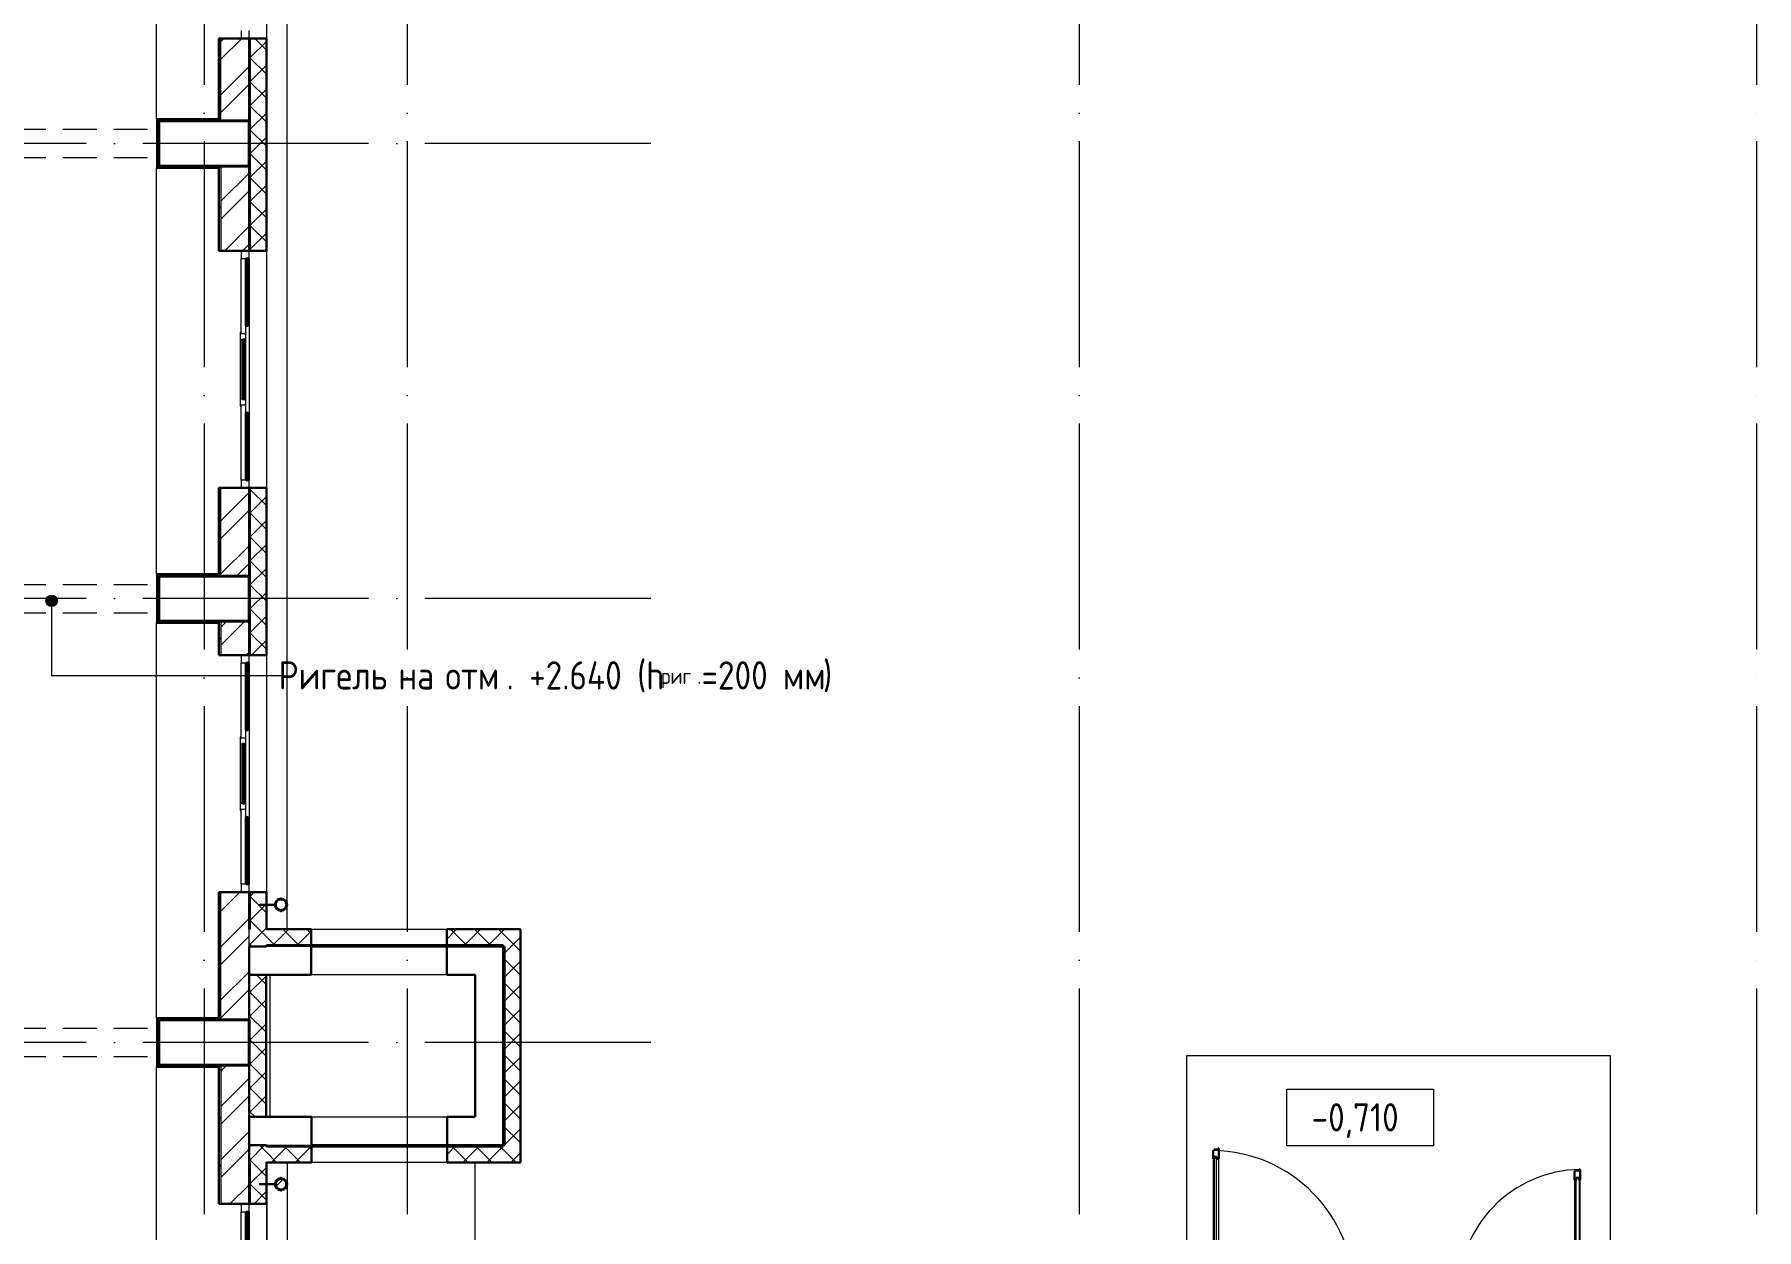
# Model space of a CAD drawing. Header units: millimetres. Extents: x -88595 to 880822, y -1054509 to -148035.
# Drawn here: x 180012 to 195263, y -265139 to -254557 of the extents above; entities that cross this region are included whole.
import ezdxf

# ---------------------------------------------------------------- set-up
doc = ezdxf.new("R2010")
doc.units = ezdxf.units.MM
for name, pattern in [('ADSK_Линия сетки', [25, 20, -2.5, 0, -2.5]), ('ADSK_Сверху', [4.5, 3, -1.5]), ('Сверху', [3.96875, 2.38125, -1.5875])]:
    doc.linetypes.add(name, pattern=pattern)
for name, color, linetype, lineweight in [('_ Окна', 7, 'Continuous', 30), ('Аннотация', 7, 'Continuous', 20), ('Двери', 7, 'Continuous', 9), ('Линии', 7, 'Continuous', 9), ('Несущие колонны', 7, 'Continuous', 18), ('Обобщенные модели', 7, 'Continuous', 18), ('Оборудование', 7, 'Continuous', 18), ('Ограждение', 7, 'Continuous', 9), ('Окна', 7, 'Continuous', 9), ('Оси', 7, 'Continuous', 9), ('Отметки', 7, 'Continuous', 9), ('Перекрытие', 7, 'Continuous', 18), ('Стены', 7, 'Continuous', 18), ('Стены внутренние', 7, 'Continuous', 18), ('Стены наружные', 7, 'Continuous', 18), ('Стены штриховка', 7, 'Continuous', 9)]:
    doc.layers.add(name, color=color, linetype=linetype, lineweight=lineweight)
doc.layers.add('Двери открывание', color=7, linetype='Continuous', lineweight=9, true_color=0xc0c0c0)
doc.styles.add('GOST Common_3', font='GOST_Common.ttf', dxfattribs={"width": 0.9, "height": 2.5})
doc.styles.add('GOST Common_5', font='GOST_Common.ttf', dxfattribs={"width": 0.9, "height": 5})

# ---------------------------------------------------------------- blocks, each defined once
blk = doc.blocks.new('1 этаж')
at = {"layer": 'Аннотация', "lineweight": 9}
h = blk.add_hatch(color=256, dxfattribs=at)
edge = h.paths.add_edge_path()
edge.add_arc((216293, 668743), 50, 0, 360)
at = {"layer": 'Обобщенные модели', "lineweight": 9}
h = blk.add_hatch(dxfattribs=at)
h.set_pattern_fill('FP_7', color=256, style=0, pattern_type=2)
h.set_pattern_definition([(45, (215928.69, 665702.34), (-106.066, 106.066), [])])
h.paths.add_polyline_path([(218315, 663529), (218338, 663530), (218357, 663540), (218370, 663558), (218375, 663578), (218369, 663600), (218354, 663618), (218334, 663626), (218312, 663625), (218292, 663615), (218279, 663597), (218275, 663578), (218280, 663555), (218295, 663538), (218313, 663529)])
at = {"layer": '_ Окна', "lineweight": 18}
for p, q in [((217973, 673793), (217973, 673723)), ((218043, 673723), (218043, 673793)), ((217973, 671843), (217973, 671773)), ((218043, 671773), (218043, 671843)), ((217973, 671773), (218013, 671773)), ((218033, 671773), (218043, 671773)), ((217973, 671118), (217963, 671118)), ((217963, 671118), (217963, 671058)), ((217963, 671058), (218013, 671058)), ((217973, 671108), (217973, 671118)), ((218013, 671108), (217973, 671108)), ((218013, 671058), (218013, 671108)), ((218013, 670528), (217963, 670528)), ((217963, 670528), (217963, 670468)), ((217963, 670468), (217973, 670468)), ((217973, 670468), (217973, 670478)), ((217973, 670478), (218013, 670478)), ((218013, 670478), (218013, 670528)), ((218013, 669813), (217973, 669813)), ((217973, 669813), (217973, 669743)), ((218043, 669813), (218033, 669813)), ((218043, 669743), (218043, 669813)), ((217973, 668263), (217973, 668193)), ((217973, 668193), (218013, 668193)), ((218033, 668193), (218043, 668193)), ((218043, 668193), (218043, 668263)), ((217973, 667538), (217963, 667538)), ((217963, 667538), (217963, 667478)), ((217973, 667528), (217973, 667538)), ((217963, 667478), (218013, 667478)), ((218013, 667528), (217973, 667528)), ((218013, 667478), (218013, 667528)), ((218013, 666948), (217963, 666948)), ((217963, 666948), (217963, 666888)), ((218013, 666898), (218013, 666948)), ((217963, 666888), (217973, 666888)), ((217973, 666888), (217973, 666898)), ((217973, 666898), (218013, 666898)), ((218013, 666233), (217973, 666233)), ((217973, 666233), (217973, 666163)), ((218043, 666233), (218033, 666233)), ((218043, 666163), (218043, 666233)), ((217973, 663403), (217973, 663333)), ((217973, 663333), (218013, 663333)), ((218033, 663333), (218043, 663333)), ((218043, 663333), (218043, 663403))]:
    blk.add_line(p, q, dxfattribs=at)
at = {"layer": '_ Окна'}
for p, q in [((218013, 671773), (218013, 671178)), ((218033, 671773), (218013, 671773)), ((218033, 671178), (218033, 671773)), ((217983, 671058), (217983, 670528)), ((218003, 671058), (217983, 671058)), ((218003, 670528), (218003, 671058)), ((218013, 671178), (218033, 671178)), ((217983, 670528), (218003, 670528)), ((218013, 670408), (218013, 669813)), ((218033, 670408), (218013, 670408)), ((218033, 669813), (218033, 670408)), ((218013, 669813), (218033, 669813)), ((218013, 668193), (218013, 667598)), ((218033, 668193), (218013, 668193)), ((218033, 667598), (218033, 668193)), ((218013, 667598), (218033, 667598)), ((217983, 667478), (217983, 666948)), ((218003, 667478), (217983, 667478)), ((218003, 666948), (218003, 667478)), ((217983, 666948), (218003, 666948)), ((218013, 666828), (218013, 666233)), ((218033, 666828), (218013, 666828)), ((218033, 666233), (218033, 666828)), ((218013, 666233), (218033, 666233)), ((218013, 663333), (218013, 662738)), ((218033, 663333), (218013, 663333)), ((218033, 662738), (218033, 663333))]:
    blk.add_line(p, q, dxfattribs=at)
at = {"layer": 'Аннотация', "lineweight": 9}
for p, q in [((216293, 668743), (216293, 668083)), ((216293, 668083), (218327, 668083))]:
    blk.add_line(p, q, dxfattribs=at)
at = {"layer": 'Аннотация', "lineweight": 20}
for p, q in [((227232, 663918), (227232, 664418)), ((227232, 664418), (228532, 664418)), ((228532, 664418), (228532, 663918)), ((228532, 663918), (227232, 663918))]:
    blk.add_line(p, q, dxfattribs=at)
at = {"layer": 'Аннотация', "lineweight": 9}
blk.add_circle((216293, 668743), 50, dxfattribs=at)
at = {"layer": 'Двери', "lineweight": 30}
for p, q in [((226588, 663877), (226580, 663877)), ((226580, 663877), (226580, 663801)), ((226622, 663886), (226588, 663886)), ((226588, 663886), (226588, 663877)), ((226630, 663895), (226622, 663895)), ((226622, 663895), (226622, 663886)), ((226630, 663801), (226630, 663895)), ((226589, 663801), (226580, 663801)), ((226589, 663819), (226589, 663801)), ((226610, 663819), (226589, 663819)), ((226610, 663801), (226610, 663819)), ((226630, 663801), (226610, 663801)), ((229787, 663691), (229779, 663691)), ((229779, 663691), (229779, 663615)), ((229779, 663615), (229796, 663615)), ((229821, 663700), (229787, 663700)), ((229787, 663700), (229787, 663691)), ((229796, 663615), (229796, 663633)), ((229796, 663633), (229820, 663633)), ((229820, 663633), (229820, 663615)), ((229820, 663615), (229829, 663615)), ((229829, 663709), (229821, 663709)), ((229821, 663709), (229821, 663700)), ((229829, 663615), (229829, 663709))]:
    blk.add_line(p, q, dxfattribs=at)
at = {"layer": 'Двери'}
for p, q in [((226580, 663801), (226580, 662705)), ((226589, 663819), (226589, 662687)), ((226610, 663819), (226589, 663819)), ((226610, 662687), (226610, 663819)), ((226630, 662705), (226630, 663801)), ((229779, 663615), (229779, 662705)), ((229796, 662687), (229796, 663633)), ((229796, 663633), (229820, 663633)), ((229820, 663633), (229820, 662687)), ((229829, 662705), (229829, 663615))]:
    blk.add_line(p, q, dxfattribs=at)
at = {"layer": 'Двери открывание'}
for centre, radius, start, end in [((226562, 662611), 1266, 0, 89.1853), ((229847, 662611), 1098, 90.9393, 180)]:
    blk.add_arc(centre, radius, start, end, dxfattribs=at)
at = {"layer": 'Линии', "linetype": 'ADSK_Сверху', "ltscale": 100}
for p, q in [((215493, 672918), (217243, 672918)), ((215493, 672668), (217243, 672668)), ((215493, 668888), (217243, 668888)), ((215493, 668638), (217243, 668638)), ((215493, 664958), (217243, 664958)), ((215493, 664708), (217243, 664708))]:
    blk.add_line(p, q, dxfattribs=at)
at = {"layer": 'Несущие колонны', "lineweight": 40}
for p, q in [((217243, 672993), (218043, 672993)), ((217243, 672593), (217243, 672993)), ((217793, 672993), (217243, 672993)), ((217243, 672993), (217243, 672593)), ((218043, 672993), (218043, 672593)), ((218043, 672593), (218043, 672993)), ((218043, 672593), (217243, 672593)), ((217243, 672593), (217793, 672593)), ((217243, 668963), (218043, 668963)), ((217243, 668563), (217243, 668963)), ((217793, 668963), (217243, 668963)), ((217243, 668963), (217243, 668563)), ((218043, 668963), (218043, 668563)), ((218043, 668563), (218043, 668963)), ((218043, 668563), (217243, 668563)), ((217243, 668563), (217793, 668563)), ((217243, 665033), (218043, 665033)), ((217243, 664633), (217243, 665033)), ((217793, 665033), (217243, 665033)), ((217243, 665033), (217243, 664633)), ((218043, 665033), (218043, 664633)), ((218043, 664633), (218043, 665033)), ((218043, 664633), (217243, 664633)), ((217243, 664633), (217793, 664633))]:
    blk.add_line(p, q, dxfattribs=at)
at = {"layer": 'Несущие колонны'}
for p, q in [((218043, 672993), (217793, 672993)), ((217793, 672593), (218043, 672593)), ((218043, 668963), (217793, 668963)), ((217793, 668563), (218043, 668563)), ((218043, 665033), (217793, 665033)), ((217793, 664633), (218043, 664633))]:
    blk.add_line(p, q, dxfattribs=at)
at = {"layer": 'Обобщенные модели'}
for p, q in [((218273, 666055), (218133, 666055)), ((218133, 666055), (218133, 666048)), ((218133, 666048), (218273, 666048)), ((218273, 666053), (218273, 666055)), ((218273, 666048), (218273, 666051)), ((218326, 666114), (218324, 666114)), ((218324, 666114), (218324, 666104)), ((218326, 666114), (218324, 666114)), ((218324, 666114), (218324, 666104)), ((218326, 666114), (218324, 666114)), ((218324, 666114), (218324, 666104)), ((218326, 666114), (218324, 666114)), ((218324, 666114), (218324, 666104)), ((218324, 666102), (218324, 666104)), ((218326, 666102), (218324, 666102)), ((218326, 666104), (218326, 666114)), ((218326, 666104), (218326, 666114)), ((218326, 666104), (218326, 666114)), ((218326, 666104), (218326, 666114)), ((218326, 666104), (218326, 666102)), ((218324, 666000), (218324, 666002)), ((218324, 666002), (218326, 666002)), ((218324, 666000), (218324, 665990)), ((218324, 666000), (218324, 665990)), ((218324, 666000), (218324, 665990)), ((218324, 666000), (218324, 665990)), ((218324, 665990), (218326, 665990)), ((218324, 665990), (218326, 665990)), ((218324, 665990), (218326, 665990)), ((218324, 665990), (218326, 665990)), ((218326, 666002), (218326, 666000)), ((218326, 665990), (218326, 666000)), ((218326, 665990), (218326, 666000)), ((218326, 665990), (218326, 666000)), ((218326, 665990), (218326, 666000)), ((218273, 663581), (218133, 663581)), ((218133, 663581), (218133, 663574)), ((218133, 663574), (218273, 663574)), ((218273, 663578), (218273, 663581)), ((218273, 663574), (218273, 663577)), ((218326, 663640), (218324, 663640)), ((218324, 663640), (218324, 663630)), ((218326, 663640), (218324, 663640)), ((218324, 663640), (218324, 663630)), ((218326, 663640), (218324, 663640)), ((218324, 663640), (218324, 663630)), ((218326, 663640), (218324, 663640)), ((218324, 663640), (218324, 663630)), ((218324, 663628), (218324, 663630)), ((218326, 663628), (218324, 663628)), ((218326, 663630), (218326, 663640)), ((218326, 663630), (218326, 663640)), ((218326, 663630), (218326, 663640)), ((218326, 663630), (218326, 663640)), ((218326, 663630), (218326, 663628)), ((218324, 663526), (218324, 663528)), ((218324, 663528), (218326, 663528)), ((218324, 663526), (218324, 663516)), ((218324, 663526), (218324, 663516)), ((218324, 663526), (218324, 663516)), ((218324, 663526), (218324, 663516)), ((218324, 663516), (218326, 663516)), ((218324, 663516), (218326, 663516)), ((218324, 663516), (218326, 663516)), ((218324, 663516), (218326, 663516)), ((218326, 663528), (218326, 663526)), ((218326, 663516), (218326, 663526)), ((218326, 663516), (218326, 663526)), ((218326, 663516), (218326, 663526)), ((218326, 663516), (218326, 663526))]:
    blk.add_line(p, q, dxfattribs=at)
for centre, radius, start, end in [((218325, 666052), 52, 0, 180), ((218325, 666052), 52, 180, 0), ((218325, 666052), 50, 0, 180), ((218325, 666052), 50, 180, 0), ((218325, 663578), 52, 0, 180), ((218325, 663578), 52, 180, 0), ((218325, 663578), 50, 0, 180), ((218325, 663578), 50, 180, 0)]:
    blk.add_arc(centre, radius, start, end, dxfattribs=at)
at = {"layer": 'Обобщенные модели', "lineweight": 40}
for centre, start, end in [((218325, 666052), 156.6941, 180), ((218325, 666052), 180, 203.3059), ((218325, 666052), 130.583, 152.8285), ((218325, 666052), 207.1715, 229.417), ((218325, 666052), 103.6312, 126.2008), ((218325, 666052), 233.7992, 256.3688), ((218325, 666052), 78.9964, 101.0036), ((218325, 666052), 53.7992, 76.3688), ((218325, 666052), 283.6312, 306.2008), ((218325, 666052), 27.1715, 49.417), ((218325, 666052), 310.583, 332.8285), ((218325, 666052), 0, 23.3059), ((218325, 666052), 336.6941, 0), ((218325, 666052), 258.9964, 281.0036), ((218325, 663578), 156.6941, 180), ((218325, 663578), 180, 203.3059), ((218325, 663578), 130.583, 152.8285), ((218325, 663578), 103.6312, 126.2008), ((218325, 663578), 78.9964, 101.0036), ((218325, 663578), 53.7992, 76.3688), ((218325, 663578), 27.1715, 49.417), ((218325, 663578), 0, 23.3059), ((218325, 663578), 336.6941, 0), ((218325, 663578), 207.1715, 229.417), ((218325, 663578), 233.7992, 256.3688), ((218325, 663578), 258.9964, 281.0036), ((218325, 663578), 283.6312, 306.2008), ((218325, 663578), 310.583, 332.8285)]:
    blk.add_arc(centre, 50, start, end, dxfattribs=at)
at = {"layer": 'Ограждение'}
for p, q in [((217223, 673008), (217223, 676398)), ((217228, 673008), (217223, 673008)), ((217223, 672578), (217228, 672578)), ((217223, 668978), (217223, 672578)), ((217228, 668978), (217223, 668978)), ((217223, 668548), (217228, 668548)), ((217223, 665048), (217223, 668548)), ((217228, 665048), (217223, 665048)), ((217223, 664618), (217228, 664618)), ((217223, 661228), (217223, 664618))]:
    blk.add_line(p, q, dxfattribs=at)
at = {"layer": 'Окна'}
for p, q in [((217973, 671118), (217973, 671773)), ((218043, 671773), (218043, 669813)), ((217963, 671058), (217963, 670528)), ((218013, 671108), (218013, 671178)), ((218013, 670528), (218013, 671058)), ((217973, 669813), (217973, 670468)), ((218013, 670408), (218013, 670478)), ((217973, 667538), (217973, 668193)), ((218043, 668193), (218043, 666233)), ((218013, 667528), (218013, 667598)), ((217963, 667478), (217963, 666948)), ((218013, 666948), (218013, 667478)), ((217973, 666233), (217973, 666888)), ((218013, 666828), (218013, 666898)), ((218593, 665433), (218593, 665683)), ((219793, 665683), (219793, 665433)), ((218596, 663923), (218596, 664173)), ((219796, 664173), (219796, 663923)), ((217973, 661373), (217973, 663333)), ((218043, 663333), (218043, 661373))]:
    blk.add_line(p, q, dxfattribs=at)
at = {"layer": 'Окна', "linetype": 'Сверху'}
for p, q in [((218593, 665683), (219793, 665683)), ((219793, 665433), (218593, 665433)), ((218596, 664173), (219796, 664173)), ((219796, 663923), (218596, 663923))]:
    blk.add_line(p, q, dxfattribs=at)
at = {"layer": 'Оси', "linetype": 'ADSK_Линия сетки', "ltscale": 100}
for p, q in [((217643, 697813), (217643, 631836)), ((219443, 697813), (219443, 631836)), ((225393, 697813), (225393, 633106)), ((231393, 697813), (231393, 631836)), ((221600, 672793), (175520, 672793)), ((221600, 668763), (175520, 668763)), ((221600, 664833), (175520, 664833))]:
    blk.add_line(p, q, dxfattribs=at)
at = {"layer": 'Перекрытие', "color": 49, "ltscale": 100, "true_color": 0x464646}
for p, q in [((218225, 665433), (218225, 664173)), ((230098, 664715), (226343, 664715)), ((226343, 664715), (226343, 662765)), ((230098, 662765), (230098, 664715)), ((220045, 660965), (220045, 663771))]:
    blk.add_line(p, q, dxfattribs=at)
at = {"layer": 'Стены'}
for p, q in [((218378, 665835), (218378, 676661)), ((218198, 666055), (218198, 676534)), ((218198, 665835), (218198, 666049)), ((218198, 663771), (218198, 663580)), ((218378, 663771), (218378, 660965)), ((218198, 663575), (218198, 660965))]:
    blk.add_line(p, q, dxfattribs=at)
at = {"layer": 'Стены внутренние'}
for p, q in [((218195, 675823), (218195, 673723)), ((218195, 671843), (218195, 669743)), ((218195, 668263), (218195, 666163)), ((218593, 665835), (219793, 665835)), ((219796, 663771), (218596, 663771)), ((218195, 663403), (218195, 661303))]:
    blk.add_line(p, q, dxfattribs=at)
at = {"layer": 'Стены внутренние', "lineweight": 30}
for p, q in [((218195, 673723), (218053, 673723)), ((218195, 671843), (218195, 673723)), ((218053, 671843), (218195, 671843)), ((218195, 669743), (218053, 669743)), ((218195, 668263), (218195, 669743)), ((218053, 668263), (218195, 668263)), ((218195, 666163), (218053, 666163)), ((218195, 666055), (218195, 666163)), ((218195, 665835), (218195, 666049)), ((218593, 665835), (218195, 665835)), ((218593, 665683), (218593, 665835)), ((220445, 665835), (219793, 665835)), ((219793, 665835), (219793, 665683)), ((220445, 663771), (220445, 665835)), ((218043, 665683), (218195, 665683)), ((218043, 665433), (218043, 664173)), ((218193, 665433), (218043, 665433)), ((218193, 664173), (218193, 665433)), ((218043, 664173), (218193, 664173)), ((218195, 663923), (218043, 663923)), ((218596, 663771), (218596, 663923)), ((219796, 663923), (219796, 663771)), ((218195, 663580), (218195, 663771)), ((218195, 663771), (218596, 663771)), ((219796, 663771), (220445, 663771)), ((218195, 663403), (218195, 663575)), ((218053, 663403), (218195, 663403))]:
    blk.add_line(p, q, dxfattribs=at)
at = {"layer": 'Стены внутренние', "linetype": 'Continuous', "lineweight": 9}
for p, q in [((218053, 673554), (218193, 673694)), ((218193, 673621), (218093, 673721)), ((218193, 673409), (218053, 673549)), ((218193, 673526), (218195, 673526)), ((218053, 673342), (218193, 673482)), ((218193, 673196), (218053, 673336)), ((218053, 673130), (218193, 673270)), ((218193, 673221), (218195, 673221)), ((218195, 673187), (218193, 673183)), ((218193, 672984), (218053, 673124)), ((218053, 672918), (218193, 673058)), ((218193, 672772), (218053, 672912)), ((218053, 672705), (218193, 672845)), ((218193, 672814), (218195, 672814)), ((218193, 672560), (218053, 672700)), ((218053, 672493), (218193, 672633)), ((218193, 672348), (218053, 672488)), ((218053, 672281), (218193, 672421)), ((218193, 672136), (218053, 672276)), ((218193, 672408), (218195, 672408)), ((218053, 672069), (218193, 672209)), ((218194, 672253), (218193, 672256)), ((218193, 671924), (218053, 672064)), ((218053, 671857), (218193, 671997)), ((218193, 672103), (218195, 672103)), ((218060, 671845), (218053, 671851)), ((218053, 669736), (218058, 669741)), ((218193, 669590), (218053, 669730)), ((218053, 669523), (218193, 669663)), ((218193, 669378), (218053, 669518)), ((218053, 669311), (218193, 669451)), ((218193, 669462), (218195, 669462)), ((218193, 669166), (218053, 669306)), ((218053, 669099), (218193, 669239)), ((218193, 668954), (218053, 669094)), ((218053, 668887), (218193, 669027)), ((218193, 669055), (218195, 669055)), ((218193, 668742), (218053, 668882)), ((218053, 668675), (218193, 668815)), ((218193, 668529), (218053, 668669)), ((218193, 668750), (218195, 668750)), ((218053, 668463), (218193, 668603)), ((218193, 668317), (218053, 668457)), ((218067, 668265), (218193, 668391)), ((218193, 668344), (218195, 668344)), ((218168, 668265), (218167, 668263)), ((218053, 666129), (218084, 666161)), ((218193, 665984), (218053, 666124)), ((218053, 665917), (218184, 666049)), ((218191, 666055), (218193, 666057)), ((218193, 666109), (218195, 666109)), ((218193, 665772), (218053, 665912)), ((218043, 665695), (218193, 665845)), ((218070, 665683), (218043, 665710)), ((218282, 665683), (218193, 665772)), ((218242, 665683), (218392, 665833)), ((218494, 665683), (218344, 665833)), ((218455, 665683), (218591, 665819)), ((218525, 665835), (218524, 665833)), ((218591, 665798), (218556, 665833)), ((218591, 665804), (218593, 665804)), ((219793, 665748), (219877, 665833)), ((219793, 665804), (219795, 665804)), ((219795, 665823), (219794, 665824)), ((219979, 665683), (219829, 665833)), ((219939, 665683), (220089, 665833)), ((220191, 665683), (220041, 665833)), ((220152, 665683), (220302, 665833)), ((220168, 665835), (220167, 665833)), ((220403, 665683), (220253, 665833)), ((220364, 665683), (220443, 665762)), ((220293, 665612), (220364, 665683)), ((220443, 665431), (220293, 665581)), ((220443, 665643), (220403, 665683)), ((218043, 665271), (218193, 665421)), ((218193, 665347), (218108, 665433)), ((220293, 665399), (220443, 665549)), ((218193, 665135), (218043, 665285)), ((220443, 665219), (220293, 665369)), ((220293, 665187), (220443, 665337)), ((218043, 665059), (218193, 665209)), ((220443, 665007), (220293, 665157)), ((220293, 664975), (220443, 665125)), ((218193, 664923), (218043, 665073)), ((218043, 664847), (218193, 664997)), ((220443, 664795), (220293, 664945)), ((218193, 664711), (218043, 664861)), ((220293, 664763), (220443, 664913)), ((220445, 664901), (220443, 664904)), ((218043, 664634), (218193, 664784)), ((218193, 664499), (218043, 664649)), ((220443, 664582), (220293, 664732)), ((220293, 664551), (220443, 664701)), ((218043, 664422), (218193, 664572)), ((220443, 664370), (220293, 664520)), ((220293, 664339), (220443, 664489)), ((218193, 664287), (218043, 664437)), ((218043, 664210), (218193, 664360)), ((218095, 664173), (218043, 664225)), ((220443, 664158), (220293, 664308)), ((220293, 664127), (220443, 664277)), ((220443, 663946), (220293, 664096)), ((220293, 663915), (220443, 664065)), ((218043, 663786), (218179, 663923)), ((218193, 663863), (218133, 663923)), ((218242, 663773), (218392, 663923)), ((218495, 663773), (218345, 663923)), ((218454, 663773), (218596, 663914)), ((218596, 663884), (218557, 663923)), ((219798, 663844), (219877, 663923)), ((219980, 663773), (219830, 663923)), ((219939, 663773), (220089, 663923)), ((220192, 663773), (220042, 663923)), ((220151, 663773), (220293, 663915)), ((220293, 663884), (220254, 663923)), ((220404, 663773), (220293, 663884)), ((218193, 663650), (218043, 663800)), ((218053, 663584), (218193, 663724)), ((218283, 663773), (218193, 663863)), ((218367, 663772), (218401, 663772)), ((218516, 663771), (218515, 663773)), ((219924, 663771), (219923, 663773)), ((219993, 663772), (220026, 663772)), ((220268, 663773), (220267, 663771)), ((220363, 663773), (220443, 663852)), ((218193, 663438), (218053, 663578)), ((218086, 663405), (218193, 663512)), ((218193, 663467), (218194, 663467)), ((218061, 663405), (218060, 663403))]:
    blk.add_line(p, q, dxfattribs=at)
at = {"layer": 'Стены наружные', "lineweight": 30}
for p, q in [((218053, 673723), (217773, 673723)), ((217773, 673723), (217773, 673008)), ((218043, 673723), (218043, 671843)), ((217228, 673008), (217228, 672578)), ((217773, 673008), (217228, 673008)), ((217243, 672593), (217243, 672993)), ((217243, 672993), (217793, 672993)), ((217778, 672578), (217228, 672578)), ((217793, 672593), (217243, 672593)), ((217773, 672578), (217773, 671843)), ((217773, 671843), (218053, 671843)), ((218053, 669743), (217773, 669743)), ((217773, 669743), (217773, 668978)), ((218043, 669743), (218043, 668263)), ((217228, 668978), (217228, 668548)), ((217773, 668978), (217228, 668978)), ((217243, 668563), (217243, 668963)), ((217243, 668963), (217793, 668963)), ((217778, 668548), (217228, 668548)), ((217793, 668563), (217243, 668563)), ((217773, 668548), (217773, 668263)), ((217773, 668263), (218053, 668263)), ((218053, 666163), (217773, 666163)), ((217773, 666163), (217773, 665048)), ((218043, 665835), (218043, 666163)), ((218043, 665033), (218043, 665683)), ((218043, 665683), (218043, 665433)), ((220293, 665693), (218195, 665693)), ((218195, 665693), (218195, 665683)), ((218593, 665433), (218593, 665683)), ((218593, 665683), (220293, 665683)), ((219793, 665683), (219793, 665433)), ((220293, 663923), (220293, 665693)), ((220303, 663923), (220303, 665683)), ((218193, 665433), (218593, 665433)), ((219793, 665433), (220043, 665433)), ((220043, 665433), (220043, 664173)), ((217228, 665048), (217228, 664618)), ((217773, 665048), (217228, 665048)), ((217243, 664633), (217243, 665033)), ((217243, 665033), (217793, 665033)), ((217778, 664618), (217228, 664618)), ((217793, 664633), (217243, 664633)), ((217773, 664618), (217773, 663403)), ((218043, 663403), (218043, 664633)), ((218043, 664173), (218043, 663923)), ((218596, 664173), (218193, 664173)), ((218596, 663923), (218596, 664173)), ((220043, 664173), (219796, 664173)), ((219796, 664173), (219796, 663923)), ((218195, 663923), (218195, 663913)), ((218195, 663913), (220293, 663913)), ((220303, 663923), (218596, 663923)), ((218043, 663771), (218043, 663403)), ((217773, 663403), (218043, 663403)), ((218043, 663403), (218053, 663403))]:
    blk.add_line(p, q, dxfattribs=at)
at = {"layer": 'Стены наружные', "linetype": 'Continuous', "lineweight": 9}
for p, q in [((217773, 673698), (217778, 673703)), ((217793, 673695), (217820, 673723)), ((217793, 673538), (217977, 673723)), ((218053, 673702), (218043, 673702)), ((217773, 673627), (217778, 673632)), ((217773, 673557), (217778, 673562)), ((217773, 673486), (217778, 673491)), ((217778, 673491), (217793, 673506)), ((218053, 673602), (218043, 673602)), ((218053, 673502), (218043, 673502)), ((217773, 673415), (217778, 673420)), ((217773, 673345), (217778, 673350)), ((217793, 673224), (218043, 673474)), ((218053, 673402), (218043, 673402)), ((217773, 673274), (217778, 673279)), ((217773, 673203), (217778, 673208)), ((217793, 673067), (218043, 673317)), ((218053, 673302), (218043, 673302)), ((218053, 673202), (218043, 673202)), ((217773, 673133), (217778, 673138)), ((217773, 673062), (217778, 673067)), ((217778, 673067), (217793, 673082)), ((218053, 673102), (218043, 673102)), ((217228, 672941), (217243, 672956)), ((217279, 672993), (217294, 673008)), ((217704, 672993), (217719, 673008)), ((218033, 672993), (218043, 673002)), ((218053, 673002), (218043, 673002)), ((218053, 672902), (218043, 672902)), ((218053, 672802), (218043, 672802)), ((217289, 672578), (217304, 672593)), ((217713, 672578), (217728, 672593)), ((217773, 672567), (217778, 672572)), ((218053, 672702), (218043, 672702)), ((218053, 672602), (218043, 672602)), ((217773, 672496), (217778, 672501)), ((217773, 672425), (217778, 672430)), ((217793, 672281), (218043, 672531)), ((218053, 672502), (218043, 672502)), ((217773, 672355), (217778, 672360)), ((217773, 672284), (217778, 672289)), ((217793, 672124), (218043, 672374)), ((218053, 672402), (218043, 672402)), ((218053, 672302), (218043, 672302)), ((217773, 672213), (217778, 672218)), ((217773, 672143), (217778, 672148)), ((217778, 672218), (217793, 672233)), ((218053, 672202), (218043, 672202)), ((217773, 672072), (217778, 672077)), ((217773, 672001), (217778, 672006)), ((217826, 671843), (218043, 672060)), ((218053, 672102), (218043, 672102)), ((218053, 672002), (218043, 672002)), ((217773, 671930), (217778, 671935)), ((217773, 671860), (217778, 671865)), ((217983, 671843), (218043, 671902)), ((218053, 671902), (218043, 671902)), ((217773, 669738), (217777, 669743)), ((217773, 669668), (217778, 669673)), ((217778, 669673), (217793, 669688)), ((217793, 669452), (218043, 669702)), ((218053, 669702), (218043, 669702)), ((217773, 669597), (217778, 669602)), ((217773, 669526), (217778, 669531)), ((217793, 669295), (218043, 669545)), ((218053, 669602), (218043, 669602)), ((217773, 669456), (217778, 669461)), ((217773, 669385), (217778, 669390)), ((218053, 669502), (218043, 669502)), ((218053, 669402), (218043, 669402)), ((217773, 669314), (217778, 669319)), ((217773, 669243), (217778, 669248)), ((217778, 669248), (217793, 669263)), ((217793, 668981), (218043, 669231)), ((218053, 669302), (218043, 669302)), ((217773, 669173), (217778, 669178)), ((217773, 669102), (217778, 669107)), ((217932, 668963), (218043, 669074)), ((218053, 669202), (218043, 669202)), ((218053, 669102), (218043, 669102)), ((217492, 668963), (217507, 668978)), ((217773, 669031), (217778, 669036)), ((218053, 669002), (218043, 669002)), ((218053, 668902), (218043, 668902)), ((218053, 668802), (218043, 668802)), ((217228, 668698), (217243, 668713)), ((218053, 668702), (218043, 668702)), ((217501, 668548), (217516, 668563)), ((217773, 668536), (217778, 668541)), ((217773, 668466), (217778, 668471)), ((217793, 668509), (217846, 668563)), ((217793, 668352), (218003, 668563)), ((218053, 668602), (218043, 668602)), ((218053, 668502), (218043, 668502)), ((217773, 668395), (217778, 668400)), ((217773, 668324), (217778, 668329)), ((217778, 668400), (217793, 668415)), ((218053, 668402), (218043, 668402)), ((218053, 668302), (218043, 668302)), ((218017, 668263), (218043, 668288)), ((217773, 666132), (217778, 666137)), ((217773, 666061), (217778, 666066)), ((217793, 666152), (217803, 666163)), ((217793, 665995), (217961, 666163)), ((218053, 666102), (218043, 666102)), ((217773, 665991), (217778, 665996)), ((217773, 665920), (217778, 665925)), ((217778, 665854), (217793, 665869)), ((217793, 665681), (218043, 665931)), ((218053, 666002), (218043, 666002)), ((218053, 665902), (218043, 665902)), ((217773, 665849), (217778, 665854)), ((217773, 665779), (217778, 665784)), ((217773, 665708), (217778, 665713)), ((217793, 665523), (218043, 665773)), ((217773, 665637), (217778, 665642)), ((217773, 665566), (217778, 665571)), ((220303, 665602), (220293, 665602)), ((217773, 665496), (217778, 665501)), ((217773, 665425), (217778, 665430)), ((217778, 665430), (217793, 665445)), ((217793, 665209), (218043, 665459)), ((220303, 665502), (220293, 665502)), ((220303, 665402), (220293, 665402)), ((217773, 665354), (217778, 665359)), ((217773, 665284), (217778, 665289)), ((217793, 665052), (218043, 665302)), ((220303, 665302), (220293, 665302)), ((217773, 665213), (217778, 665218)), ((217773, 665142), (217778, 665147)), ((220303, 665202), (220293, 665202)), ((220303, 665102), (220293, 665102)), ((217380, 665033), (217395, 665048)), ((217773, 665071), (217778, 665076)), ((220303, 665002), (220293, 665002)), ((217228, 664880), (217243, 664895)), ((220303, 664902), (220293, 664902)), ((220303, 664802), (220293, 664802)), ((220303, 664702), (220293, 664702)), ((217390, 664618), (217405, 664633)), ((217773, 664577), (217778, 664582)), ((217773, 664506), (217778, 664511)), ((217778, 664582), (217793, 664597)), ((217793, 664580), (217845, 664633)), ((217793, 664266), (218043, 664516)), ((220303, 664602), (220293, 664602)), ((220303, 664502), (220293, 664502)), ((217773, 664435), (217778, 664440)), ((217773, 664364), (217778, 664369)), ((217793, 664109), (218043, 664359)), ((220303, 664402), (220293, 664402)), ((217773, 664294), (217778, 664299)), ((217773, 664223), (217778, 664228)), ((220303, 664302), (220293, 664302)), ((220303, 664202), (220293, 664202)), ((217773, 664152), (217778, 664157)), ((217773, 664082), (217778, 664087)), ((217778, 664157), (217793, 664172)), ((217793, 663795), (218043, 664045)), ((220303, 664102), (220293, 664102)), ((217773, 664011), (217778, 664016)), ((217773, 663940), (217778, 663945)), ((217793, 663637), (218043, 663887)), ((220303, 664002), (220293, 664002)), ((217773, 663869), (217778, 663874)), ((217773, 663799), (217778, 663804)), ((217773, 663728), (217778, 663733)), ((217778, 663733), (217793, 663748)), ((217773, 663657), (217778, 663662)), ((217773, 663587), (217778, 663592)), ((217872, 663403), (218043, 663573)), ((218053, 663702), (218043, 663702)), ((218053, 663602), (218043, 663602)), ((217773, 663516), (217778, 663521)), ((217773, 663445), (217778, 663450)), ((218053, 663502), (218043, 663502)), ((218029, 663403), (218043, 663416))]:
    blk.add_line(p, q, dxfattribs=at)
at = {"layer": 'Стены наружные'}
for p, q in [((217793, 672993), (218043, 672993)), ((218043, 672593), (217793, 672593)), ((217793, 668963), (218043, 668963)), ((218043, 668563), (217793, 668563)), ((218593, 665683), (218195, 665683)), ((219793, 665433), (218593, 665433)), ((217793, 665033), (218043, 665033)), ((218043, 664633), (217793, 664633)), ((218596, 664173), (219796, 664173)), ((218195, 663923), (218596, 663923))]:
    blk.add_line(p, q, dxfattribs=at)
at = {"layer": 'Стены штриховка'}
for p, q in [((217778, 673723), (217778, 673008)), ((217793, 672993), (217793, 673723)), ((218053, 673723), (218053, 671843)), ((218193, 673721), (218053, 673721)), ((218193, 671845), (218193, 673721)), ((217773, 673008), (217793, 673008)), ((217778, 671843), (217778, 672593)), ((217793, 672593), (217793, 671843)), ((218053, 671845), (218193, 671845)), ((217778, 669743), (217778, 668978)), ((217793, 668963), (217793, 669743)), ((218053, 669743), (218053, 668263)), ((218193, 669741), (218053, 669741)), ((218193, 668265), (218193, 669741)), ((217773, 668978), (217793, 668978)), ((217778, 668263), (217778, 668563)), ((217793, 668563), (217793, 668263)), ((218053, 668265), (218193, 668265)), ((217778, 666163), (217778, 665048)), ((217793, 665033), (217793, 666163)), ((218053, 666163), (218053, 665835)), ((218193, 666161), (218053, 666161)), ((218193, 666055), (218193, 666161)), ((218193, 665833), (218193, 666049)), ((218043, 665683), (218043, 665835)), ((218053, 665835), (218043, 665835)), ((218591, 665833), (218193, 665833)), ((218195, 665835), (218195, 665833)), ((218591, 665759), (218591, 665833)), ((218591, 665759), (218593, 665759)), ((219793, 665759), (219795, 665759)), ((219795, 665833), (219795, 665759)), ((220445, 665833), (219795, 665833)), ((220443, 663771), (220443, 665835)), ((220303, 665683), (220293, 665683)), ((217773, 665048), (217793, 665048)), ((217778, 663403), (217778, 664633)), ((217793, 664633), (217793, 663403)), ((220293, 663913), (220293, 663923)), ((218053, 663771), (218043, 663771)), ((218053, 663771), (218053, 663403)), ((218193, 663580), (218193, 663773)), ((218193, 663773), (218594, 663773)), ((218195, 663773), (218195, 663771)), ((218596, 663847), (218594, 663847)), ((218594, 663773), (218594, 663847)), ((219798, 663847), (219796, 663847)), ((219798, 663847), (219798, 663773)), ((219798, 663773), (220445, 663773)), ((218193, 663405), (218193, 663575)), ((218053, 663405), (218193, 663405))]:
    blk.add_line(p, q, dxfattribs=at)
at = {"layer": 'Аннотация', "width": 0.9}
for s, height, style, p in [('Ригель', 250, 'GOST Common_3', (218304, 667958)), ('. +2.640 (h', 250, 'GOST Common_3', (220323, 667958)), ('=200', 250, 'GOST Common_3', (222049, 667958)), (')', 250, 'GOST Common_3', (223126, 667958)), ('на', 250, 'GOST Common_3', (219364, 667958)), ('отм', 250, 'GOST Common_3', (219781, 667958)), ('риг', 138.8, 'GOST Common_5', (221690, 668007)), ('.', 139, 'GOST Common_5', (222011, 668007)), ('мм', 250, 'GOST Common_3', (222769, 667958))]:
    blk.add_text(s, height=height, dxfattribs=dict(at, style=style)).set_placement(p)
at = {"layer": 'Отметки', "style": 'GOST Common_3', "width": 0.9}
blk.add_text('-0,710', height=250, dxfattribs=at).set_placement((227452, 664045))

msp = doc.modelspace()

# ---------------------------------------------------------------- block references
at = {"layer": 'Оборудование', "color": 5, "true_color": 0x0000ff}
msp.add_blockref('1 этаж', (-36129, -928315), dxfattribs=at)

doc.saveas('drawing.dxf')
